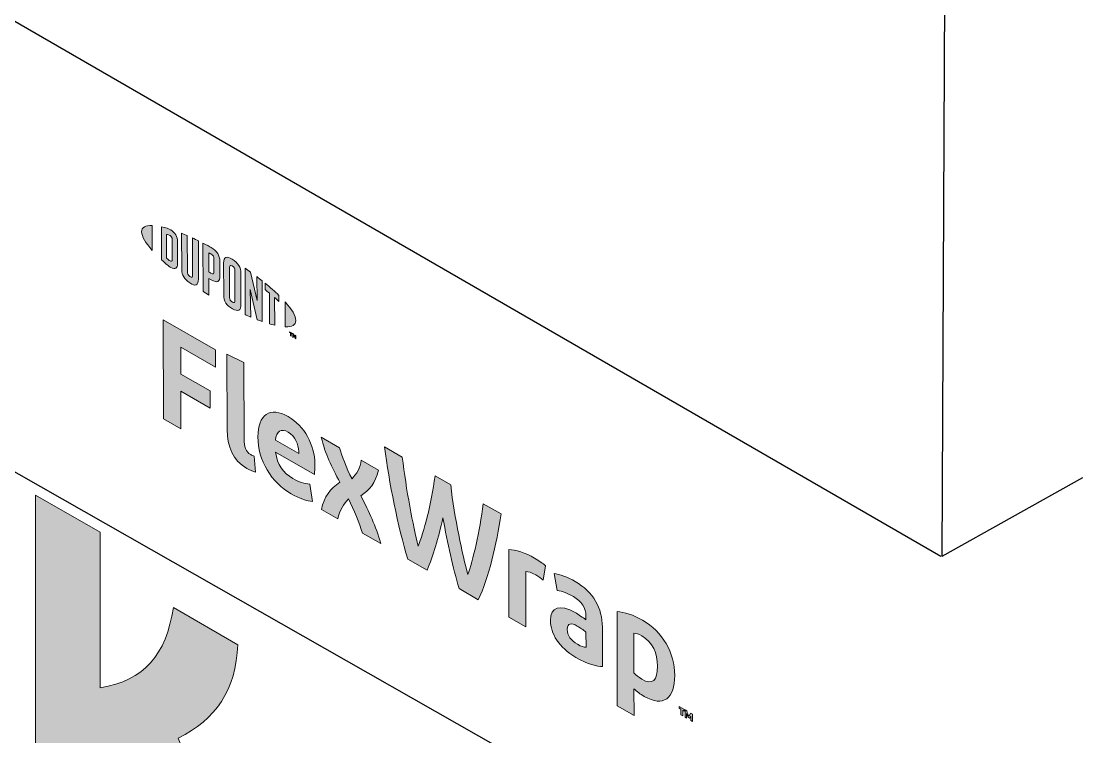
# Model space of a CAD drawing. Header units: inches. Extents: x -20.7 to 75.7, y -15.1 to 19.1.
# Drawn here: x 64.215 to 64.832, y 6.319 to 6.735 of the extents above; entities that cross this region are included whole.
import ezdxf

# ---------------------------------------------------------------- set-up
doc = ezdxf.new("R2010")
doc.units = ezdxf.units.IN
doc.header["$MEASUREMENT"] = 0
for name, color, linetype, lineweight in [('.ATI-DETAIL', 7, 'Continuous', 0), ('G-ANNO-TTLB', 7, 'Continuous', 0), ('TYVEK', 7, 'Continuous', 0), ('X-REF - TRACED', 7, 'Continuous', 0)]:
    doc.layers.add(name, color=color, linetype=linetype, lineweight=lineweight)

# ---------------------------------------------------------------- blocks, each defined once
blk = doc.blocks.new('Block_280')
at = {"layer": 'TYVEK', "color": 133, "lineweight": 25, "true_color": 0x70ccdd}
blk.add_line((64.82976, 6.12081), (63.20337, 7.04528), dxfattribs=at)
blk = doc.blocks.new('Block_300')
at = {"layer": 'TYVEK', "true_color": 0x000000, "transparency": 33554687}
h = blk.add_hatch(color=18, dxfattribs=at)
h.dxf.hatch_style = 2
edge = h.paths.add_edge_path()
edge.add_spline(control_points=[(64.29718, 6.50359), (64.29718, 6.50359), (64.29704, 6.5611), (64.29704, 6.5611), (64.29704, 6.5611), (64.32739, 6.54367), (64.32739, 6.54367), (64.32739, 6.54367), (64.32742, 6.53365), (64.32742, 6.53365), (64.32742, 6.53365), (64.30725, 6.54523), (64.30725, 6.54523), (64.30725, 6.54523), (64.30729, 6.52962), (64.30729, 6.52962), (64.30729, 6.52962), (64.32425, 6.51988), (64.32425, 6.51988), (64.32425, 6.51988), (64.32427, 6.50986), (64.32427, 6.50986), (64.32427, 6.50986), (64.30732, 6.51959), (64.30732, 6.51959), (64.30732, 6.51959), (64.30737, 6.49774), (64.30737, 6.49774), (64.30737, 6.49774), (64.29718, 6.50359), (64.29718, 6.50359)], knot_values=[0, 0, 0, 0, 1, 1, 1, 2, 2, 2, 3, 3, 3, 4, 4, 4, 5, 5, 5, 6, 6, 6, 7, 7, 7, 8, 8, 8, 9, 9, 9, 10, 10, 10, 10], degree=3, periodic=0)
h = blk.add_hatch(color=18, dxfattribs=at)
h.dxf.hatch_style = 2
edge = h.paths.add_edge_path()
edge.add_spline(control_points=[(64.34403, 6.49187), (64.34404, 6.48744), (64.34504, 6.48448), (64.34789, 6.48284), (64.3486, 6.48244), (64.34932, 6.48211), (64.34996, 6.4819), (64.34996, 6.4819), (64.35069, 6.47254), (64.35069, 6.47254), (64.34934, 6.47299), (64.34713, 6.47393), (64.34571, 6.47475), (64.33751, 6.47945), (64.33422, 6.48749), (64.33419, 6.49735), (64.33419, 6.49735), (64.33409, 6.54123), (64.33409, 6.54123), (64.33409, 6.54123), (64.34392, 6.53624), (64.34392, 6.53624), (64.34392, 6.53624), (64.34403, 6.49187), (64.34403, 6.49187)], knot_values=[0, 0, 0, 0, 1, 1, 1, 2, 2, 2, 3, 3, 3, 4, 4, 4, 5, 5, 5, 6, 6, 6, 7, 7, 7, 8, 8, 8, 8], degree=3, periodic=0)
h = blk.add_hatch(color=18, dxfattribs=at)
h.dxf.hatch_style = 2
edge = h.paths.add_edge_path()
edge.add_spline(control_points=[(64.36224, 6.49118), (64.36224, 6.49118), (64.37578, 6.48341), (64.37578, 6.48341), (64.37578, 6.48341), (64.37578, 6.48439), (64.37578, 6.48439), (64.37577, 6.48899), (64.37362, 6.49359), (64.3697, 6.49584), (64.36557, 6.49821), (64.36287, 6.4964), (64.36224, 6.49118)], knot_values=[0, 0, 0, 0, 1, 1, 1, 2, 2, 2, 3, 3, 3, 4, 4, 4, 4], degree=3, periodic=0)
edge = h.paths.add_edge_path()
edge.add_spline(control_points=[(64.38389, 6.45561), (64.38076, 6.45577), (64.37613, 6.45728), (64.37143, 6.45998), (64.35996, 6.46656), (64.3521, 6.47944), (64.35206, 6.49308), (64.35203, 6.50615), (64.35921, 6.51089), (64.36968, 6.50488), (64.37902, 6.49952), (64.38516, 6.48836), (64.38519, 6.47735), (64.38519, 6.47488), (64.38506, 6.47283), (64.38492, 6.47127), (64.38492, 6.47127), (64.3624, 6.48419), (64.3624, 6.48419), (64.36335, 6.47709), (64.3667, 6.47221), (64.3724, 6.46894), (64.37589, 6.46693), (64.37924, 6.46591), (64.3823, 6.46563), (64.3823, 6.46563), (64.38389, 6.45561), (64.38389, 6.45561)], knot_values=[0, 0, 0, 0, 1, 1, 1, 2, 2, 2, 3, 3, 3, 4, 4, 4, 5, 5, 5, 6, 6, 6, 7, 7, 7, 8, 8, 8, 9, 9, 9, 9], degree=3, periodic=0)
h = blk.add_hatch(color=18, dxfattribs=at)
h.dxf.hatch_style = 2
edge = h.paths.add_edge_path()
edge.add_spline(control_points=[(64.39973, 6.4667), (64.39494, 6.47552), (64.39115, 6.48336), (64.38892, 6.49284), (64.38892, 6.49284), (64.39954, 6.48675), (64.39954, 6.48675), (64.40047, 6.48252), (64.40362, 6.47513), (64.40677, 6.46865), (64.40939, 6.47166), (64.41166, 6.47519), (64.41215, 6.47951), (64.41215, 6.47951), (64.42212, 6.47378), (64.42212, 6.47378), (64.42029, 6.4663), (64.41717, 6.4621), (64.41184, 6.45885), (64.41699, 6.44925), (64.4205, 6.44149), (64.42344, 6.4311), (64.42344, 6.4311), (64.41282, 6.4372), (64.41282, 6.4372), (64.41131, 6.44266), (64.40774, 6.45087), (64.40473, 6.4571), (64.40204, 6.45414), (64.39948, 6.45068), (64.3985, 6.44542), (64.3985, 6.44542), (64.38895, 6.4509), (64.38895, 6.4509), (64.39071, 6.45842), (64.39405, 6.46307), (64.39973, 6.4667)], knot_values=[0, 0, 0, 0, 1, 1, 1, 2, 2, 2, 3, 3, 3, 4, 4, 4, 5, 5, 5, 6, 6, 6, 7, 7, 7, 8, 8, 8, 9, 9, 9, 10, 10, 10, 11, 11, 11, 12, 12, 12, 12], degree=3, periodic=0)
h = blk.add_hatch(color=18, dxfattribs=at)
h.dxf.hatch_style = 2
edge = h.paths.add_edge_path()
edge.add_spline(control_points=[(64.48308, 6.45429), (64.48308, 6.45429), (64.49348, 6.44832), (64.49348, 6.44832), (64.49082, 6.43073), (64.48617, 6.41084), (64.48016, 6.39854), (64.48016, 6.39854), (64.46897, 6.40496), (64.46897, 6.40496), (64.46545, 6.41724), (64.46229, 6.43112), (64.45962, 6.4461), (64.45694, 6.43418), (64.45391, 6.42387), (64.45037, 6.41564), (64.45037, 6.41564), (64.43919, 6.42206), (64.43919, 6.42206), (64.43345, 6.44111), (64.42833, 6.46661), (64.42565, 6.48727), (64.42565, 6.48727), (64.43598, 6.48133), (64.43598, 6.48133), (64.43823, 6.46273), (64.44227, 6.44097), (64.44521, 6.42968), (64.44826, 6.43753), (64.45298, 6.45369), (64.45501, 6.47041), (64.45501, 6.47041), (64.46413, 6.46518), (64.46413, 6.46518), (64.46631, 6.44604), (64.47099, 6.42448), (64.47414, 6.41307), (64.47697, 6.42105), (64.48098, 6.43819), (64.48308, 6.45429)], knot_values=[0, 0, 0, 0, 1, 1, 1, 2, 2, 2, 3, 3, 3, 4, 4, 4, 5, 5, 5, 6, 6, 6, 7, 7, 7, 8, 8, 8, 9, 9, 9, 10, 10, 10, 11, 11, 11, 12, 12, 12, 13, 13, 13, 13], degree=3, periodic=0)
h = blk.add_hatch(color=18, dxfattribs=at)
h.dxf.hatch_style = 2
edge = h.paths.add_edge_path()
edge.add_spline(control_points=[(64.51283, 6.42269), (64.51539, 6.42122), (64.51782, 6.4195), (64.51924, 6.41827), (64.51924, 6.41827), (64.51784, 6.40981), (64.51784, 6.40981), (64.51663, 6.411), (64.51513, 6.41202), (64.51363, 6.41288), (64.511, 6.41439), (64.50922, 6.41484), (64.50772, 6.41488), (64.50772, 6.41488), (64.5078, 6.38267), (64.5078, 6.38267), (64.5078, 6.38267), (64.49797, 6.38832), (64.49797, 6.38832), (64.49797, 6.38832), (64.49787, 6.42767), (64.49787, 6.42767), (64.50172, 6.42768), (64.5077, 6.42564), (64.51283, 6.42269)], knot_values=[0, 0, 0, 0, 1, 1, 1, 2, 2, 2, 3, 3, 3, 4, 4, 4, 5, 5, 5, 6, 6, 6, 7, 7, 7, 8, 8, 8, 8], degree=3, periodic=0)
h = blk.add_hatch(color=18, dxfattribs=at)
h.dxf.hatch_style = 2
edge = h.paths.add_edge_path()
edge.add_spline(control_points=[(64.54277, 6.37088), (64.54277, 6.37088), (64.54275, 6.37967), (64.54275, 6.37967), (64.54111, 6.38103), (64.53939, 6.38225), (64.53769, 6.38324), (64.53441, 6.38512), (64.53185, 6.38511), (64.53186, 6.38125), (64.53186, 6.3778), (64.53401, 6.37476), (64.53778, 6.3726), (64.53992, 6.37137), (64.5417, 6.37084), (64.54277, 6.37088)], knot_values=[0, 0, 0, 0, 1, 1, 1, 2, 2, 2, 3, 3, 3, 4, 4, 4, 5, 5, 5, 5], degree=3, periodic=0)
edge = h.paths.add_edge_path()
edge.add_spline(control_points=[(64.5368, 6.36504), (64.52704, 6.37064), (64.52211, 6.37897), (64.5221, 6.38636), (64.52208, 6.39449), (64.52784, 6.39595), (64.53639, 6.39112), (64.53838, 6.38997), (64.54095, 6.38817), (64.54273, 6.38682), (64.54273, 6.38682), (64.54272, 6.38879), (64.54272, 6.38879), (64.54271, 6.39381), (64.54021, 6.39762), (64.53544, 6.40036), (64.5323, 6.40216), (64.52896, 6.40351), (64.52604, 6.40379), (64.52604, 6.40379), (64.52423, 6.41368), (64.52423, 6.41368), (64.52729, 6.4134), (64.53221, 6.41157), (64.53656, 6.40907), (64.54703, 6.40306), (64.55225, 6.39366), (64.55227, 6.38257), (64.55227, 6.38257), (64.55233, 6.35973), (64.55233, 6.35973), (64.54941, 6.35968), (64.54393, 6.36094), (64.5368, 6.36504)], knot_values=[0, 0, 0, 0, 1, 1, 1, 2, 2, 2, 3, 3, 3, 4, 4, 4, 5, 5, 5, 6, 6, 6, 7, 7, 7, 8, 8, 8, 9, 9, 9, 10, 10, 10, 11, 11, 11, 11], degree=3, periodic=0)
h = blk.add_hatch(color=18, dxfattribs=at)
h.dxf.hatch_style = 2
edge = h.paths.add_edge_path()
edge.add_spline(control_points=[(64.57519, 6.35235), (64.58146, 6.34875), (64.58437, 6.35151), (64.58435, 6.35997), (64.58433, 6.36737), (64.58161, 6.37385), (64.57513, 6.37758), (64.57334, 6.3786), (64.57206, 6.37892), (64.57057, 6.37913), (64.57057, 6.37913), (64.57062, 6.35612), (64.57062, 6.35612), (64.57198, 6.35469), (64.57312, 6.35354), (64.57519, 6.35235)], knot_values=[0, 0, 0, 0, 1, 1, 1, 2, 2, 2, 3, 3, 3, 4, 4, 4, 5, 5, 5, 5], degree=3, periodic=0)
edge = h.paths.add_edge_path()
edge.add_spline(control_points=[(64.57663, 6.34233), (64.57414, 6.34376), (64.57243, 6.34507), (64.57065, 6.34684), (64.57065, 6.34684), (64.57068, 6.33123), (64.57068, 6.33123), (64.57068, 6.33123), (64.56092, 6.33683), (64.56092, 6.33683), (64.56092, 6.33683), (64.56079, 6.39163), (64.56079, 6.39163), (64.56485, 6.39144), (64.57054, 6.38956), (64.5756, 6.38666), (64.58729, 6.37995), (64.59429, 6.36772), (64.59432, 6.35458), (64.59435, 6.3411), (64.58775, 6.33595), (64.57663, 6.34233)], knot_values=[0, 0, 0, 0, 1, 1, 1, 2, 2, 2, 3, 3, 3, 4, 4, 4, 5, 5, 5, 6, 6, 6, 7, 7, 7, 7], degree=3, periodic=0)
h = blk.add_hatch(color=18, dxfattribs=at)
h.dxf.hatch_style = 2
edge = h.paths.add_edge_path()
edge.add_spline(control_points=[(64.60138, 6.33393), (64.60174, 6.33272), (64.60209, 6.33179), (64.60252, 6.33081), (64.60294, 6.33131), (64.60323, 6.33186), (64.60358, 6.33266), (64.60358, 6.33266), (64.60461, 6.33207), (64.60461, 6.33207), (64.60461, 6.33207), (64.60462, 6.32783), (64.60462, 6.32783), (64.60462, 6.32783), (64.60373, 6.32834), (64.60373, 6.32834), (64.60373, 6.32834), (64.60372, 6.3303), (64.60372, 6.3303), (64.60372, 6.3303), (64.60376, 6.33093), (64.60376, 6.33093), (64.60348, 6.33046), (64.60314, 6.32999), (64.60284, 6.32962), (64.60284, 6.32962), (64.60216, 6.33001), (64.60216, 6.33001), (64.60185, 6.33074), (64.60151, 6.33162), (64.60121, 6.33244), (64.60121, 6.33244), (64.60125, 6.33172), (64.60125, 6.33172), (64.60125, 6.33172), (64.60126, 6.32976), (64.60126, 6.32976), (64.60126, 6.32976), (64.60036, 6.33027), (64.60036, 6.33027), (64.60036, 6.33027), (64.60035, 6.33452), (64.60035, 6.33452), (64.60035, 6.33452), (64.60138, 6.33393), (64.60138, 6.33393)], knot_values=[0, 0, 0, 0, 1, 1, 1, 2, 2, 2, 3, 3, 3, 4, 4, 4, 5, 5, 5, 6, 6, 6, 7, 7, 7, 8, 8, 8, 9, 9, 9, 10, 10, 10, 11, 11, 11, 12, 12, 12, 13, 13, 13, 14, 14, 14, 15, 15, 15, 15], degree=3, periodic=0)
edge = h.paths.add_edge_path()
edge.add_spline(control_points=[(64.59796, 6.33495), (64.59796, 6.33495), (64.59697, 6.33552), (64.59697, 6.33552), (64.59697, 6.33552), (64.59697, 6.33646), (64.59697, 6.33646), (64.59697, 6.33646), (64.59995, 6.33475), (64.59995, 6.33475), (64.59995, 6.33475), (64.59995, 6.33381), (64.59995, 6.33381), (64.59995, 6.33381), (64.59895, 6.33438), (64.59895, 6.33438), (64.59895, 6.33438), (64.59896, 6.33107), (64.59896, 6.33107), (64.59896, 6.33107), (64.59797, 6.33164), (64.59797, 6.33164), (64.59797, 6.33164), (64.59796, 6.33495), (64.59796, 6.33495)], knot_values=[0, 0, 0, 0, 1, 1, 1, 2, 2, 2, 3, 3, 3, 4, 4, 4, 5, 5, 5, 6, 6, 6, 7, 7, 7, 8, 8, 8, 8], degree=3, periodic=0)
at = {"layer": 'TYVEK'}
for points, knots in [([(64.29718, 6.50359), (64.29718, 6.50359), (64.29704, 6.5611), (64.29704, 6.5611), (64.29704, 6.5611), (64.32739, 6.54367), (64.32739, 6.54367), (64.32739, 6.54367), (64.32742, 6.53365), (64.32742, 6.53365), (64.32742, 6.53365), (64.30725, 6.54523), (64.30725, 6.54523), (64.30725, 6.54523), (64.30729, 6.52962), (64.30729, 6.52962), (64.30729, 6.52962), (64.32425, 6.51988), (64.32425, 6.51988), (64.32425, 6.51988), (64.32427, 6.50986), (64.32427, 6.50986), (64.32427, 6.50986), (64.30732, 6.51959), (64.30732, 6.51959), (64.30732, 6.51959), (64.30737, 6.49774), (64.30737, 6.49774), (64.30737, 6.49774), (64.29718, 6.50359), (64.29718, 6.50359)], [0, 0, 0, 0, 1, 1, 1, 2, 2, 2, 3, 3, 3, 4, 4, 4, 5, 5, 5, 6, 6, 6, 7, 7, 7, 8, 8, 8, 9, 9, 9, 10, 10, 10, 10]), ([(64.34403, 6.49187), (64.34404, 6.48744), (64.34504, 6.48448), (64.34789, 6.48284), (64.3486, 6.48244), (64.34932, 6.48211), (64.34996, 6.4819), (64.34996, 6.4819), (64.35069, 6.47254), (64.35069, 6.47254), (64.34934, 6.47299), (64.34713, 6.47393), (64.34571, 6.47475), (64.33751, 6.47945), (64.33422, 6.48749), (64.33419, 6.49735), (64.33419, 6.49735), (64.33409, 6.54123), (64.33409, 6.54123), (64.33409, 6.54123), (64.34392, 6.53624), (64.34392, 6.53624), (64.34392, 6.53624), (64.34403, 6.49187), (64.34403, 6.49187)], [0, 0, 0, 0, 1, 1, 1, 2, 2, 2, 3, 3, 3, 4, 4, 4, 5, 5, 5, 6, 6, 6, 7, 7, 7, 8, 8, 8, 8]), ([(64.38389, 6.45561), (64.38076, 6.45577), (64.37613, 6.45728), (64.37143, 6.45998), (64.35996, 6.46656), (64.3521, 6.47944), (64.35206, 6.49308), (64.35203, 6.50615), (64.35921, 6.51089), (64.36968, 6.50488), (64.37902, 6.49952), (64.38516, 6.48836), (64.38519, 6.47735), (64.38519, 6.47488), (64.38506, 6.47283), (64.38492, 6.47127), (64.38492, 6.47127), (64.3624, 6.48419), (64.3624, 6.48419), (64.36335, 6.47709), (64.3667, 6.47221), (64.3724, 6.46894), (64.37589, 6.46693), (64.37924, 6.46591), (64.3823, 6.46563), (64.3823, 6.46563), (64.38389, 6.45561), (64.38389, 6.45561)], [0, 0, 0, 0, 1, 1, 1, 2, 2, 2, 3, 3, 3, 4, 4, 4, 5, 5, 5, 6, 6, 6, 7, 7, 7, 8, 8, 8, 9, 9, 9, 9]), ([(64.36224, 6.49118), (64.36224, 6.49118), (64.37578, 6.48341), (64.37578, 6.48341), (64.37578, 6.48341), (64.37578, 6.48439), (64.37578, 6.48439), (64.37577, 6.48899), (64.37362, 6.49359), (64.3697, 6.49584), (64.36557, 6.49821), (64.36287, 6.4964), (64.36224, 6.49118)], [0, 0, 0, 0, 1, 1, 1, 2, 2, 2, 3, 3, 3, 4, 4, 4, 4]), ([(64.39973, 6.4667), (64.39494, 6.47552), (64.39115, 6.48336), (64.38892, 6.49284), (64.38892, 6.49284), (64.39954, 6.48675), (64.39954, 6.48675), (64.40047, 6.48252), (64.40362, 6.47513), (64.40677, 6.46865), (64.40939, 6.47166), (64.41166, 6.47519), (64.41215, 6.47951), (64.41215, 6.47951), (64.42212, 6.47378), (64.42212, 6.47378), (64.42029, 6.4663), (64.41717, 6.4621), (64.41184, 6.45885), (64.41699, 6.44925), (64.4205, 6.44149), (64.42344, 6.4311), (64.42344, 6.4311), (64.41282, 6.4372), (64.41282, 6.4372), (64.41131, 6.44266), (64.40774, 6.45087), (64.40473, 6.4571), (64.40204, 6.45414), (64.39948, 6.45068), (64.3985, 6.44542), (64.3985, 6.44542), (64.38895, 6.4509), (64.38895, 6.4509), (64.39071, 6.45842), (64.39405, 6.46307), (64.39973, 6.4667)], [0, 0, 0, 0, 1, 1, 1, 2, 2, 2, 3, 3, 3, 4, 4, 4, 5, 5, 5, 6, 6, 6, 7, 7, 7, 8, 8, 8, 9, 9, 9, 10, 10, 10, 11, 11, 11, 12, 12, 12, 12]), ([(64.48308, 6.45429), (64.48308, 6.45429), (64.49348, 6.44832), (64.49348, 6.44832), (64.49082, 6.43073), (64.48617, 6.41084), (64.48016, 6.39854), (64.48016, 6.39854), (64.46897, 6.40496), (64.46897, 6.40496), (64.46545, 6.41724), (64.46229, 6.43112), (64.45962, 6.4461), (64.45694, 6.43418), (64.45391, 6.42387), (64.45037, 6.41564), (64.45037, 6.41564), (64.43919, 6.42206), (64.43919, 6.42206), (64.43345, 6.44111), (64.42833, 6.46661), (64.42565, 6.48727), (64.42565, 6.48727), (64.43598, 6.48133), (64.43598, 6.48133), (64.43823, 6.46273), (64.44227, 6.44097), (64.44521, 6.42968), (64.44826, 6.43753), (64.45298, 6.45369), (64.45501, 6.47041), (64.45501, 6.47041), (64.46413, 6.46518), (64.46413, 6.46518), (64.46631, 6.44604), (64.47099, 6.42448), (64.47414, 6.41307), (64.47697, 6.42105), (64.48098, 6.43819), (64.48308, 6.45429)], [0, 0, 0, 0, 1, 1, 1, 2, 2, 2, 3, 3, 3, 4, 4, 4, 5, 5, 5, 6, 6, 6, 7, 7, 7, 8, 8, 8, 9, 9, 9, 10, 10, 10, 11, 11, 11, 12, 12, 12, 13, 13, 13, 13]), ([(64.51283, 6.42269), (64.51539, 6.42122), (64.51782, 6.4195), (64.51924, 6.41827), (64.51924, 6.41827), (64.51784, 6.40981), (64.51784, 6.40981), (64.51663, 6.411), (64.51513, 6.41202), (64.51363, 6.41288), (64.511, 6.41439), (64.50922, 6.41484), (64.50772, 6.41488), (64.50772, 6.41488), (64.5078, 6.38267), (64.5078, 6.38267), (64.5078, 6.38267), (64.49797, 6.38832), (64.49797, 6.38832), (64.49797, 6.38832), (64.49787, 6.42767), (64.49787, 6.42767), (64.50172, 6.42768), (64.5077, 6.42564), (64.51283, 6.42269)], [0, 0, 0, 0, 1, 1, 1, 2, 2, 2, 3, 3, 3, 4, 4, 4, 5, 5, 5, 6, 6, 6, 7, 7, 7, 8, 8, 8, 8]), ([(64.5368, 6.36504), (64.52704, 6.37064), (64.52211, 6.37897), (64.5221, 6.38636), (64.52208, 6.39449), (64.52784, 6.39595), (64.53639, 6.39112), (64.53838, 6.38997), (64.54095, 6.38817), (64.54273, 6.38682), (64.54273, 6.38682), (64.54272, 6.38879), (64.54272, 6.38879), (64.54271, 6.39381), (64.54021, 6.39762), (64.53544, 6.40036), (64.5323, 6.40216), (64.52896, 6.40351), (64.52604, 6.40379), (64.52604, 6.40379), (64.52423, 6.41368), (64.52423, 6.41368), (64.52729, 6.4134), (64.53221, 6.41157), (64.53656, 6.40907), (64.54703, 6.40306), (64.55225, 6.39366), (64.55227, 6.38257), (64.55227, 6.38257), (64.55233, 6.35973), (64.55233, 6.35973), (64.54941, 6.35968), (64.54393, 6.36094), (64.5368, 6.36504)], [0, 0, 0, 0, 1, 1, 1, 2, 2, 2, 3, 3, 3, 4, 4, 4, 5, 5, 5, 6, 6, 6, 7, 7, 7, 8, 8, 8, 9, 9, 9, 10, 10, 10, 11, 11, 11, 11]), ([(64.57663, 6.34233), (64.57414, 6.34376), (64.57243, 6.34507), (64.57065, 6.34684), (64.57065, 6.34684), (64.57068, 6.33123), (64.57068, 6.33123), (64.57068, 6.33123), (64.56092, 6.33683), (64.56092, 6.33683), (64.56092, 6.33683), (64.56079, 6.39163), (64.56079, 6.39163), (64.56485, 6.39144), (64.57054, 6.38956), (64.5756, 6.38666), (64.58729, 6.37995), (64.59429, 6.36772), (64.59432, 6.35458), (64.59435, 6.3411), (64.58775, 6.33595), (64.57663, 6.34233)], [0, 0, 0, 0, 1, 1, 1, 2, 2, 2, 3, 3, 3, 4, 4, 4, 5, 5, 5, 6, 6, 6, 7, 7, 7, 7]), ([(64.54277, 6.37088), (64.54277, 6.37088), (64.54275, 6.37967), (64.54275, 6.37967), (64.54111, 6.38103), (64.53939, 6.38225), (64.53769, 6.38324), (64.53441, 6.38512), (64.53185, 6.38511), (64.53186, 6.38125), (64.53186, 6.3778), (64.53401, 6.37476), (64.53778, 6.3726), (64.53992, 6.37137), (64.5417, 6.37084), (64.54277, 6.37088)], [0, 0, 0, 0, 1, 1, 1, 2, 2, 2, 3, 3, 3, 4, 4, 4, 5, 5, 5, 5]), ([(64.57519, 6.35235), (64.58146, 6.34875), (64.58437, 6.35151), (64.58435, 6.35997), (64.58433, 6.36737), (64.58161, 6.37385), (64.57513, 6.37758), (64.57334, 6.3786), (64.57206, 6.37892), (64.57057, 6.37913), (64.57057, 6.37913), (64.57062, 6.35612), (64.57062, 6.35612), (64.57198, 6.35469), (64.57312, 6.35354), (64.57519, 6.35235)], [0, 0, 0, 0, 1, 1, 1, 2, 2, 2, 3, 3, 3, 4, 4, 4, 5, 5, 5, 5]), ([(64.59796, 6.33495), (64.59796, 6.33495), (64.59697, 6.33552), (64.59697, 6.33552), (64.59697, 6.33552), (64.59697, 6.33646), (64.59697, 6.33646), (64.59697, 6.33646), (64.59995, 6.33475), (64.59995, 6.33475), (64.59995, 6.33475), (64.59995, 6.33381), (64.59995, 6.33381), (64.59995, 6.33381), (64.59895, 6.33438), (64.59895, 6.33438), (64.59895, 6.33438), (64.59896, 6.33107), (64.59896, 6.33107), (64.59896, 6.33107), (64.59797, 6.33164), (64.59797, 6.33164), (64.59797, 6.33164), (64.59796, 6.33495), (64.59796, 6.33495)], [0, 0, 0, 0, 1, 1, 1, 2, 2, 2, 3, 3, 3, 4, 4, 4, 5, 5, 5, 6, 6, 6, 7, 7, 7, 8, 8, 8, 8]), ([(64.60138, 6.33393), (64.60174, 6.33272), (64.60209, 6.33179), (64.60252, 6.33081), (64.60294, 6.33131), (64.60323, 6.33186), (64.60358, 6.33266), (64.60358, 6.33266), (64.60461, 6.33207), (64.60461, 6.33207), (64.60461, 6.33207), (64.60462, 6.32783), (64.60462, 6.32783), (64.60462, 6.32783), (64.60373, 6.32834), (64.60373, 6.32834), (64.60373, 6.32834), (64.60372, 6.3303), (64.60372, 6.3303), (64.60372, 6.3303), (64.60376, 6.33093), (64.60376, 6.33093), (64.60348, 6.33046), (64.60314, 6.32999), (64.60284, 6.32962), (64.60284, 6.32962), (64.60216, 6.33001), (64.60216, 6.33001), (64.60185, 6.33074), (64.60151, 6.33162), (64.60121, 6.33244), (64.60121, 6.33244), (64.60125, 6.33172), (64.60125, 6.33172), (64.60125, 6.33172), (64.60126, 6.32976), (64.60126, 6.32976), (64.60126, 6.32976), (64.60036, 6.33027), (64.60036, 6.33027), (64.60036, 6.33027), (64.60035, 6.33452), (64.60035, 6.33452), (64.60035, 6.33452), (64.60138, 6.33393), (64.60138, 6.33393)], [0, 0, 0, 0, 1, 1, 1, 2, 2, 2, 3, 3, 3, 4, 4, 4, 5, 5, 5, 6, 6, 6, 7, 7, 7, 8, 8, 8, 9, 9, 9, 10, 10, 10, 11, 11, 11, 12, 12, 12, 13, 13, 13, 14, 14, 14, 15, 15, 15, 15])]:
    blk.add_open_spline(points, degree=3, knots=knots, dxfattribs=at)
blk = doc.blocks.new('Block_301')
at = {"layer": 'TYVEK', "true_color": 0x000000, "transparency": 33554687}
h = blk.add_hatch(color=18, dxfattribs=at)
h.dxf.hatch_style = 2
edge = h.paths.add_edge_path()
edge.add_spline(control_points=[(64.28451, 6.61219), (64.28451, 6.60954), (64.28675, 6.60579), (64.29064, 6.60143), (64.29064, 6.60143), (64.2906, 6.61587), (64.2906, 6.61587), (64.28672, 6.61599), (64.2845, 6.61481), (64.28451, 6.61219)], knot_values=[0, 0, 0, 0, 1, 1, 1, 2, 2, 2, 3, 3, 3, 3], degree=3, periodic=0)
h = blk.add_hatch(color=18, dxfattribs=at)
h.dxf.hatch_style = 2
edge = h.paths.add_edge_path()
edge.add_spline(control_points=[(64.3023, 6.59608), (64.3023, 6.59497), (64.30173, 6.59493), (64.30104, 6.59533), (64.3005, 6.59564), (64.29967, 6.59634), (64.299, 6.59694), (64.299, 6.59694), (64.29896, 6.61075), (64.29896, 6.61075), (64.29964, 6.61056), (64.30047, 6.61031), (64.301, 6.61), (64.30169, 6.60961), (64.30227, 6.60891), (64.30227, 6.6078), (64.30227, 6.6078), (64.3023, 6.59608), (64.3023, 6.59608)], knot_values=[0, 0, 0, 0, 1, 1, 1, 2, 2, 2, 3, 3, 3, 4, 4, 4, 5, 5, 5, 6, 6, 6, 6], degree=3, periodic=0)
edge = h.paths.add_edge_path()
edge.add_spline(control_points=[(64.30145, 6.61335), (64.30036, 6.61398), (64.2988, 6.61451), (64.29597, 6.61512), (64.29597, 6.61512), (64.29602, 6.59599), (64.29602, 6.59599), (64.29851, 6.59369), (64.30042, 6.59208), (64.3015, 6.59146), (64.304, 6.59003), (64.3054, 6.59098), (64.3054, 6.59381), (64.3054, 6.59381), (64.30537, 6.60652), (64.30537, 6.60652), (64.30536, 6.60935), (64.30395, 6.61192), (64.30145, 6.61335)], knot_values=[0, 0, 0, 0, 1, 1, 1, 2, 2, 2, 3, 3, 3, 4, 4, 4, 5, 5, 5, 6, 6, 6, 6], degree=3, periodic=0)
h = blk.add_hatch(color=18, dxfattribs=at)
h.dxf.hatch_style = 2
edge = h.paths.add_edge_path()
edge.add_spline(control_points=[(64.31412, 6.58706), (64.31412, 6.58595), (64.31379, 6.58544), (64.31259, 6.58629), (64.31141, 6.58713), (64.3111, 6.58789), (64.31109, 6.5892), (64.31109, 6.5892), (64.31104, 6.61003), (64.31104, 6.61003), (64.31026, 6.61038), (64.30852, 6.6111), (64.30777, 6.61141), (64.30777, 6.61141), (64.30782, 6.59034), (64.30782, 6.59034), (64.30783, 6.58698), (64.30925, 6.58486), (64.3126, 6.58249), (64.31567, 6.58033), (64.31754, 6.58104), (64.31753, 6.58477), (64.31753, 6.58477), (64.31748, 6.60702), (64.31748, 6.60702), (64.31684, 6.60735), (64.31474, 6.60835), (64.31406, 6.60865), (64.31406, 6.60865), (64.31412, 6.58706), (64.31412, 6.58706)], knot_values=[0, 0, 0, 0, 1, 1, 1, 2, 2, 2, 3, 3, 3, 4, 4, 4, 5, 5, 5, 6, 6, 6, 7, 7, 7, 8, 8, 8, 9, 9, 9, 10, 10, 10, 10], degree=3, periodic=0)
h = blk.add_hatch(color=18, dxfattribs=at)
h.dxf.hatch_style = 2
edge = h.paths.add_edge_path()
edge.add_spline(control_points=[(64.32654, 6.58906), (64.32655, 6.58785), (64.32618, 6.58745), (64.32479, 6.58825), (64.32479, 6.58825), (64.3236, 6.58893), (64.3236, 6.58893), (64.3236, 6.58893), (64.32357, 6.59999), (64.32357, 6.59999), (64.3241, 6.59972), (64.32439, 6.59956), (64.32471, 6.59938), (64.32621, 6.59852), (64.32652, 6.59768), (64.32653, 6.59645), (64.32653, 6.59645), (64.32654, 6.58906), (64.32654, 6.58906)], knot_values=[0, 0, 0, 0, 1, 1, 1, 2, 2, 2, 3, 3, 3, 4, 4, 4, 5, 5, 5, 6, 6, 6, 6], degree=3, periodic=0)
edge = h.paths.add_edge_path()
edge.add_spline(control_points=[(64.3249, 6.60318), (64.3243, 6.60352), (64.32214, 6.60467), (64.32014, 6.60568), (64.32014, 6.60568), (64.32021, 6.57765), (64.32021, 6.57765), (64.32089, 6.57722), (64.32267, 6.57609), (64.32363, 6.57551), (64.32363, 6.57551), (64.32361, 6.58503), (64.32361, 6.58503), (64.32361, 6.58503), (64.32494, 6.58427), (64.32494, 6.58427), (64.32852, 6.58223), (64.33, 6.58322), (64.32999, 6.58678), (64.32999, 6.58678), (64.32997, 6.59504), (64.32997, 6.59504), (64.32997, 6.59853), (64.32829, 6.60123), (64.3249, 6.60318)], knot_values=[0, 0, 0, 0, 1, 1, 1, 2, 2, 2, 3, 3, 3, 4, 4, 4, 5, 5, 5, 6, 6, 6, 7, 7, 7, 8, 8, 8, 8], degree=3, periodic=0)
h = blk.add_hatch(color=18, dxfattribs=at)
h.dxf.hatch_style = 2
edge = h.paths.add_edge_path()
edge.add_spline(control_points=[(64.33877, 6.57227), (64.33877, 6.57116), (64.33845, 6.57077), (64.33724, 6.57142), (64.336, 6.57209), (64.33566, 6.5729), (64.33566, 6.57405), (64.33566, 6.57405), (64.33561, 6.59153), (64.33561, 6.59153), (64.33561, 6.59268), (64.33595, 6.59312), (64.33719, 6.59236), (64.3384, 6.59163), (64.33872, 6.59085), (64.33872, 6.58974), (64.33872, 6.58974), (64.33877, 6.57227), (64.33877, 6.57227)], knot_values=[0, 0, 0, 0, 1, 1, 1, 2, 2, 2, 3, 3, 3, 4, 4, 4, 5, 5, 5, 6, 6, 6, 6], degree=3, periodic=0)
edge = h.paths.add_edge_path()
edge.add_spline(control_points=[(64.33718, 6.59628), (64.33402, 6.59827), (64.33213, 6.59774), (64.33214, 6.59405), (64.33214, 6.59405), (64.33219, 6.57571), (64.33219, 6.57571), (64.3322, 6.57182), (64.33391, 6.56923), (64.33725, 6.56748), (64.34052, 6.56577), (64.34223, 6.56622), (64.34222, 6.57037), (64.34222, 6.57037), (64.34217, 6.58787), (64.34217, 6.58787), (64.34217, 6.59182), (64.34062, 6.59411), (64.33718, 6.59628)], knot_values=[0, 0, 0, 0, 1, 1, 1, 2, 2, 2, 3, 3, 3, 4, 4, 4, 5, 5, 5, 6, 6, 6, 6], degree=3, periodic=0)
h = blk.add_hatch(color=18, dxfattribs=at)
h.dxf.hatch_style = 2
edge = h.paths.add_edge_path()
edge.add_spline(control_points=[(64.35168, 6.57236), (64.35168, 6.57236), (64.34786, 6.58879), (64.34786, 6.58879), (64.34682, 6.58954), (64.34558, 6.59041), (64.34462, 6.59107), (64.34462, 6.59107), (64.34468, 6.56417), (64.34468, 6.56417), (64.34536, 6.56385), (64.34708, 6.56309), (64.34797, 6.56271), (64.34797, 6.56271), (64.34766, 6.57872), (64.34766, 6.57872), (64.34766, 6.57872), (64.35171, 6.56118), (64.35171, 6.56118), (64.35256, 6.56085), (64.3538, 6.56039), (64.35462, 6.5601), (64.35462, 6.5601), (64.35456, 6.58373), (64.35456, 6.58373), (64.35371, 6.58442), (64.35216, 6.58561), (64.35141, 6.58617), (64.35141, 6.58617), (64.35168, 6.57236), (64.35168, 6.57236)], knot_values=[0, 0, 0, 0, 1, 1, 1, 2, 2, 2, 3, 3, 3, 4, 4, 4, 5, 5, 5, 6, 6, 6, 7, 7, 7, 8, 8, 8, 9, 9, 9, 10, 10, 10, 10], degree=3, periodic=0)
h = blk.add_hatch(color=18, dxfattribs=at)
h.dxf.hatch_style = 2
edge = h.paths.add_edge_path()
edge.add_spline(control_points=[(64.35626, 6.57863), (64.35711, 6.57797), (64.35794, 6.5773), (64.35875, 6.57663), (64.35875, 6.57663), (64.3588, 6.55874), (64.3588, 6.55874), (64.35954, 6.55851), (64.36093, 6.55813), (64.36185, 6.55792), (64.36185, 6.55792), (64.36181, 6.57402), (64.36181, 6.57402), (64.3627, 6.57325), (64.36354, 6.5725), (64.36431, 6.57181), (64.36431, 6.57181), (64.3643, 6.57526), (64.3643, 6.57526), (64.36188, 6.57762), (64.35929, 6.5799), (64.35625, 6.58237), (64.35625, 6.58237), (64.35626, 6.57863), (64.35626, 6.57863)], knot_values=[0, 0, 0, 0, 1, 1, 1, 2, 2, 2, 3, 3, 3, 4, 4, 4, 5, 5, 5, 6, 6, 6, 7, 7, 7, 8, 8, 8, 8], degree=3, periodic=0)
h = blk.add_hatch(color=18, dxfattribs=at)
h.dxf.hatch_style = 2
edge = h.paths.add_edge_path()
edge.add_spline(control_points=[(64.37411, 6.56075), (64.37411, 6.5581), (64.37189, 6.55691), (64.36801, 6.55701), (64.36801, 6.55701), (64.36797, 6.57146), (64.36797, 6.57146), (64.37186, 6.56711), (64.3741, 6.56337), (64.37411, 6.56075)], knot_values=[0, 0, 0, 0, 1, 1, 1, 2, 2, 2, 3, 3, 3, 3], degree=3, periodic=0)
h = blk.add_hatch(color=18, dxfattribs=at)
h.dxf.hatch_style = 2
edge = h.paths.add_edge_path()
edge.add_spline(control_points=[(64.37231, 6.5531), (64.37231, 6.5531), (64.37268, 6.55289), (64.37268, 6.55289), (64.37268, 6.55289), (64.37323, 6.55159), (64.37323, 6.55159), (64.37323, 6.55159), (64.37377, 6.55226), (64.37377, 6.55226), (64.37377, 6.55226), (64.37413, 6.55206), (64.37413, 6.55206), (64.37413, 6.55206), (64.37413, 6.54998), (64.37413, 6.54998), (64.37413, 6.54998), (64.3738, 6.55017), (64.3738, 6.55017), (64.3738, 6.55017), (64.37379, 6.55165), (64.37379, 6.55165), (64.37379, 6.55165), (64.37324, 6.55097), (64.37324, 6.55097), (64.37324, 6.55097), (64.3732, 6.55099), (64.3732, 6.55099), (64.3732, 6.55099), (64.37265, 6.55231), (64.37265, 6.55231), (64.37265, 6.55231), (64.37265, 6.55083), (64.37265, 6.55083), (64.37265, 6.55083), (64.37231, 6.55102), (64.37231, 6.55102), (64.37231, 6.55102), (64.37231, 6.5531), (64.37231, 6.5531)], knot_values=[0, 0, 0, 0, 1, 1, 1, 2, 2, 2, 3, 3, 3, 4, 4, 4, 5, 5, 5, 6, 6, 6, 7, 7, 7, 8, 8, 8, 9, 9, 9, 10, 10, 10, 11, 11, 11, 12, 12, 12, 13, 13, 13, 13], degree=3, periodic=0)
edge = h.paths.add_edge_path()
edge.add_spline(control_points=[(64.37102, 6.55348), (64.37102, 6.55348), (64.37046, 6.5538), (64.37046, 6.5538), (64.37046, 6.5538), (64.37046, 6.55416), (64.37046, 6.55416), (64.37046, 6.55416), (64.37192, 6.55332), (64.37192, 6.55332), (64.37192, 6.55332), (64.37192, 6.55296), (64.37192, 6.55296), (64.37192, 6.55296), (64.37137, 6.55328), (64.37137, 6.55328), (64.37137, 6.55328), (64.37137, 6.55156), (64.37137, 6.55156), (64.37137, 6.55156), (64.37103, 6.55176), (64.37103, 6.55176), (64.37103, 6.55176), (64.37102, 6.55348), (64.37102, 6.55348)], knot_values=[0, 0, 0, 0, 1, 1, 1, 2, 2, 2, 3, 3, 3, 4, 4, 4, 5, 5, 5, 6, 6, 6, 7, 7, 7, 8, 8, 8, 8], degree=3, periodic=0)
at = {"layer": 'TYVEK'}
for points, knots in [([(64.28451, 6.61219), (64.28451, 6.60954), (64.28675, 6.60579), (64.29064, 6.60143), (64.29064, 6.60143), (64.2906, 6.61587), (64.2906, 6.61587), (64.28672, 6.61599), (64.2845, 6.61481), (64.28451, 6.61219)], [0, 0, 0, 0, 1, 1, 1, 2, 2, 2, 3, 3, 3, 3]), ([(64.30145, 6.61335), (64.30036, 6.61398), (64.2988, 6.61451), (64.29597, 6.61512), (64.29597, 6.61512), (64.29602, 6.59599), (64.29602, 6.59599), (64.29851, 6.59369), (64.30042, 6.59208), (64.3015, 6.59146), (64.304, 6.59003), (64.3054, 6.59098), (64.3054, 6.59381), (64.3054, 6.59381), (64.30537, 6.60652), (64.30537, 6.60652), (64.30536, 6.60935), (64.30395, 6.61192), (64.30145, 6.61335)], [0, 0, 0, 0, 1, 1, 1, 2, 2, 2, 3, 3, 3, 4, 4, 4, 5, 5, 5, 6, 6, 6, 6]), ([(64.3023, 6.59608), (64.3023, 6.59497), (64.30173, 6.59493), (64.30104, 6.59533), (64.3005, 6.59564), (64.29967, 6.59634), (64.299, 6.59694), (64.299, 6.59694), (64.29896, 6.61075), (64.29896, 6.61075), (64.29964, 6.61056), (64.30047, 6.61031), (64.301, 6.61), (64.30169, 6.60961), (64.30227, 6.60891), (64.30227, 6.6078), (64.30227, 6.6078), (64.3023, 6.59608), (64.3023, 6.59608)], [0, 0, 0, 0, 1, 1, 1, 2, 2, 2, 3, 3, 3, 4, 4, 4, 5, 5, 5, 6, 6, 6, 6]), ([(64.31412, 6.58706), (64.31412, 6.58595), (64.31379, 6.58544), (64.31259, 6.58629), (64.31141, 6.58713), (64.3111, 6.58789), (64.31109, 6.5892), (64.31109, 6.5892), (64.31104, 6.61003), (64.31104, 6.61003), (64.31026, 6.61038), (64.30852, 6.6111), (64.30777, 6.61141), (64.30777, 6.61141), (64.30782, 6.59034), (64.30782, 6.59034), (64.30783, 6.58698), (64.30925, 6.58486), (64.3126, 6.58249), (64.31567, 6.58033), (64.31754, 6.58104), (64.31753, 6.58477), (64.31753, 6.58477), (64.31748, 6.60702), (64.31748, 6.60702), (64.31684, 6.60735), (64.31474, 6.60835), (64.31406, 6.60865), (64.31406, 6.60865), (64.31412, 6.58706), (64.31412, 6.58706)], [0, 0, 0, 0, 1, 1, 1, 2, 2, 2, 3, 3, 3, 4, 4, 4, 5, 5, 5, 6, 6, 6, 7, 7, 7, 8, 8, 8, 9, 9, 9, 10, 10, 10, 10]), ([(64.3249, 6.60318), (64.3243, 6.60352), (64.32214, 6.60467), (64.32014, 6.60568), (64.32014, 6.60568), (64.32021, 6.57765), (64.32021, 6.57765), (64.32089, 6.57722), (64.32267, 6.57609), (64.32363, 6.57551), (64.32363, 6.57551), (64.32361, 6.58503), (64.32361, 6.58503), (64.32361, 6.58503), (64.32494, 6.58427), (64.32494, 6.58427), (64.32852, 6.58223), (64.33, 6.58322), (64.32999, 6.58678), (64.32999, 6.58678), (64.32997, 6.59504), (64.32997, 6.59504), (64.32997, 6.59853), (64.32829, 6.60123), (64.3249, 6.60318)], [0, 0, 0, 0, 1, 1, 1, 2, 2, 2, 3, 3, 3, 4, 4, 4, 5, 5, 5, 6, 6, 6, 7, 7, 7, 8, 8, 8, 8]), ([(64.32654, 6.58906), (64.32655, 6.58785), (64.32618, 6.58745), (64.32479, 6.58825), (64.32479, 6.58825), (64.3236, 6.58893), (64.3236, 6.58893), (64.3236, 6.58893), (64.32357, 6.59999), (64.32357, 6.59999), (64.3241, 6.59972), (64.32439, 6.59956), (64.32471, 6.59938), (64.32621, 6.59852), (64.32652, 6.59768), (64.32653, 6.59645), (64.32653, 6.59645), (64.32654, 6.58906), (64.32654, 6.58906)], [0, 0, 0, 0, 1, 1, 1, 2, 2, 2, 3, 3, 3, 4, 4, 4, 5, 5, 5, 6, 6, 6, 6]), ([(64.33718, 6.59628), (64.33402, 6.59827), (64.33213, 6.59774), (64.33214, 6.59405), (64.33214, 6.59405), (64.33219, 6.57571), (64.33219, 6.57571), (64.3322, 6.57182), (64.33391, 6.56923), (64.33725, 6.56748), (64.34052, 6.56577), (64.34223, 6.56622), (64.34222, 6.57037), (64.34222, 6.57037), (64.34217, 6.58787), (64.34217, 6.58787), (64.34217, 6.59182), (64.34062, 6.59411), (64.33718, 6.59628)], [0, 0, 0, 0, 1, 1, 1, 2, 2, 2, 3, 3, 3, 4, 4, 4, 5, 5, 5, 6, 6, 6, 6]), ([(64.33877, 6.57227), (64.33877, 6.57116), (64.33845, 6.57077), (64.33724, 6.57142), (64.336, 6.57209), (64.33566, 6.5729), (64.33566, 6.57405), (64.33566, 6.57405), (64.33561, 6.59153), (64.33561, 6.59153), (64.33561, 6.59268), (64.33595, 6.59312), (64.33719, 6.59236), (64.3384, 6.59163), (64.33872, 6.59085), (64.33872, 6.58974), (64.33872, 6.58974), (64.33877, 6.57227), (64.33877, 6.57227)], [0, 0, 0, 0, 1, 1, 1, 2, 2, 2, 3, 3, 3, 4, 4, 4, 5, 5, 5, 6, 6, 6, 6]), ([(64.35168, 6.57236), (64.35168, 6.57236), (64.34786, 6.58879), (64.34786, 6.58879), (64.34682, 6.58954), (64.34558, 6.59041), (64.34462, 6.59107), (64.34462, 6.59107), (64.34468, 6.56417), (64.34468, 6.56417), (64.34536, 6.56385), (64.34708, 6.56309), (64.34797, 6.56271), (64.34797, 6.56271), (64.34766, 6.57872), (64.34766, 6.57872), (64.34766, 6.57872), (64.35171, 6.56118), (64.35171, 6.56118), (64.35256, 6.56085), (64.3538, 6.56039), (64.35462, 6.5601), (64.35462, 6.5601), (64.35456, 6.58373), (64.35456, 6.58373), (64.35371, 6.58442), (64.35216, 6.58561), (64.35141, 6.58617), (64.35141, 6.58617), (64.35168, 6.57236), (64.35168, 6.57236)], [0, 0, 0, 0, 1, 1, 1, 2, 2, 2, 3, 3, 3, 4, 4, 4, 5, 5, 5, 6, 6, 6, 7, 7, 7, 8, 8, 8, 9, 9, 9, 10, 10, 10, 10]), ([(64.35626, 6.57863), (64.35711, 6.57797), (64.35794, 6.5773), (64.35875, 6.57663), (64.35875, 6.57663), (64.3588, 6.55874), (64.3588, 6.55874), (64.35954, 6.55851), (64.36093, 6.55813), (64.36185, 6.55792), (64.36185, 6.55792), (64.36181, 6.57402), (64.36181, 6.57402), (64.3627, 6.57325), (64.36354, 6.5725), (64.36431, 6.57181), (64.36431, 6.57181), (64.3643, 6.57526), (64.3643, 6.57526), (64.36188, 6.57762), (64.35929, 6.5799), (64.35625, 6.58237), (64.35625, 6.58237), (64.35626, 6.57863), (64.35626, 6.57863)], [0, 0, 0, 0, 1, 1, 1, 2, 2, 2, 3, 3, 3, 4, 4, 4, 5, 5, 5, 6, 6, 6, 7, 7, 7, 8, 8, 8, 8]), ([(64.37411, 6.56075), (64.37411, 6.5581), (64.37189, 6.55691), (64.36801, 6.55701), (64.36801, 6.55701), (64.36797, 6.57146), (64.36797, 6.57146), (64.37186, 6.56711), (64.3741, 6.56337), (64.37411, 6.56075)], [0, 0, 0, 0, 1, 1, 1, 2, 2, 2, 3, 3, 3, 3]), ([(64.37102, 6.55348), (64.37102, 6.55348), (64.37046, 6.5538), (64.37046, 6.5538), (64.37046, 6.5538), (64.37046, 6.55416), (64.37046, 6.55416), (64.37046, 6.55416), (64.37192, 6.55332), (64.37192, 6.55332), (64.37192, 6.55332), (64.37192, 6.55296), (64.37192, 6.55296), (64.37192, 6.55296), (64.37137, 6.55328), (64.37137, 6.55328), (64.37137, 6.55328), (64.37137, 6.55156), (64.37137, 6.55156), (64.37137, 6.55156), (64.37103, 6.55176), (64.37103, 6.55176), (64.37103, 6.55176), (64.37102, 6.55348), (64.37102, 6.55348)], [0, 0, 0, 0, 1, 1, 1, 2, 2, 2, 3, 3, 3, 4, 4, 4, 5, 5, 5, 6, 6, 6, 7, 7, 7, 8, 8, 8, 8]), ([(64.37231, 6.5531), (64.37231, 6.5531), (64.37268, 6.55289), (64.37268, 6.55289), (64.37268, 6.55289), (64.37323, 6.55159), (64.37323, 6.55159), (64.37323, 6.55159), (64.37377, 6.55226), (64.37377, 6.55226), (64.37377, 6.55226), (64.37413, 6.55206), (64.37413, 6.55206), (64.37413, 6.55206), (64.37413, 6.54998), (64.37413, 6.54998), (64.37413, 6.54998), (64.3738, 6.55017), (64.3738, 6.55017), (64.3738, 6.55017), (64.37379, 6.55165), (64.37379, 6.55165), (64.37379, 6.55165), (64.37324, 6.55097), (64.37324, 6.55097), (64.37324, 6.55097), (64.3732, 6.55099), (64.3732, 6.55099), (64.3732, 6.55099), (64.37265, 6.55231), (64.37265, 6.55231), (64.37265, 6.55231), (64.37265, 6.55083), (64.37265, 6.55083), (64.37265, 6.55083), (64.37231, 6.55102), (64.37231, 6.55102), (64.37231, 6.55102), (64.37231, 6.5531), (64.37231, 6.5531)], [0, 0, 0, 0, 1, 1, 1, 2, 2, 2, 3, 3, 3, 4, 4, 4, 5, 5, 5, 6, 6, 6, 7, 7, 7, 8, 8, 8, 9, 9, 9, 10, 10, 10, 11, 11, 11, 12, 12, 12, 13, 13, 13, 13])]:
    blk.add_open_spline(points, degree=3, knots=knots, dxfattribs=at)
blk = doc.blocks.new('Block_299')
at = {"layer": 'TYVEK'}
for name in ['Block_301', 'Block_300']:
    blk.add_blockref(name, (0, 0), dxfattribs=at)
blk = doc.blocks.new('Block_386')
at = {"layer": 'X-REF - TRACED', "true_color": 0x848484, "transparency": 33554687}
h = blk.add_hatch(color=252, dxfattribs=at)
h.dxf.hatch_style = 2
edge = h.paths.add_edge_path()
edge.add_spline(control_points=[(64.30578, 6.31808), (64.32744, 6.32892), (64.33953, 6.34614), (64.34036, 6.37239), (64.34036, 6.37239), (64.303, 6.39405), (64.303, 6.39405), (64.29869, 6.36628), (64.28606, 6.35155), (64.2605, 6.34739), (64.2605, 6.34739), (64.2605, 6.4378), (64.2605, 6.4378), (64.2605, 6.4378), (64.22286, 6.45933), (64.22286, 6.45933), (64.22286, 6.45933), (64.22286, 6.28072), (64.22286, 6.28072), (64.22286, 6.28072), (64.2605, 6.25891), (64.2605, 6.25891), (64.2605, 6.25891), (64.2605, 6.30586), (64.2605, 6.30586), (64.26703, 6.30669), (64.273, 6.30794), (64.27869, 6.30933), (64.27869, 6.30933), (64.31008, 6.2303), (64.31008, 6.2303), (64.31008, 6.2303), (64.35092, 6.20669), (64.35092, 6.20669), (64.35092, 6.20669), (64.30578, 6.31808), (64.30578, 6.31808)], knot_values=[0, 0, 0, 0, 1, 1, 1, 2, 2, 2, 3, 3, 3, 4, 4, 4, 5, 5, 5, 6, 6, 6, 7, 7, 7, 8, 8, 8, 9, 9, 9, 10, 10, 10, 11, 11, 11, 12, 12, 12, 12], degree=3, periodic=0)
at = {"layer": 'X-REF - TRACED'}
blk.add_open_spline([(64.30578, 6.31808), (64.32744, 6.32892), (64.33953, 6.34614), (64.34036, 6.37239), (64.34036, 6.37239), (64.303, 6.39405), (64.303, 6.39405), (64.29869, 6.36628), (64.28606, 6.35155), (64.2605, 6.34739), (64.2605, 6.34739), (64.2605, 6.4378), (64.2605, 6.4378), (64.2605, 6.4378), (64.22286, 6.45933), (64.22286, 6.45933), (64.22286, 6.45933), (64.22286, 6.28072), (64.22286, 6.28072), (64.22286, 6.28072), (64.2605, 6.25891), (64.2605, 6.25891), (64.2605, 6.25891), (64.2605, 6.30586), (64.2605, 6.30586), (64.26703, 6.30669), (64.273, 6.30794), (64.27869, 6.30933), (64.27869, 6.30933), (64.31008, 6.2303), (64.31008, 6.2303), (64.31008, 6.2303), (64.35092, 6.20669), (64.35092, 6.20669), (64.35092, 6.20669), (64.30578, 6.31808), (64.30578, 6.31808)], degree=3, knots=[0, 0, 0, 0, 1, 1, 1, 2, 2, 2, 3, 3, 3, 4, 4, 4, 5, 5, 5, 6, 6, 6, 7, 7, 7, 8, 8, 8, 9, 9, 9, 10, 10, 10, 11, 11, 11, 12, 12, 12, 12], dxfattribs=at)
blk = doc.blocks.new('Block_385')
at = {"layer": 'X-REF - TRACED'}
blk.add_blockref('Block_386', (0, 0), dxfattribs=at)
blk = doc.blocks.new('Block_384')
at = {"layer": 'X-REF - TRACED'}
blk.add_blockref('Block_385', (0, 0), dxfattribs=at)
blk = doc.blocks.new('Block_383')
at = {"layer": 'X-REF - TRACED'}
blk.add_blockref('Block_384', (0, 0), dxfattribs=at)
blk = doc.blocks.new('Block_382')
at = {"layer": 'X-REF - TRACED'}
blk.add_blockref('Block_383', (0, 0), dxfattribs=at)
blk = doc.blocks.new('Block_518')
at = {"layer": '.ATI-DETAIL', "color": 93, "lineweight": 25, "true_color": 0x6bbe46}
blk.add_line((64.74905, 6.42356), (63.15753, 7.34243), dxfattribs=at)
blk.add_lwpolyline([(63.15813, 7.34243), (63.18281, 12.05699), (64.77205, 11.13764), (64.74965, 6.42356)], dxfattribs=at)
blk = doc.blocks.new('Block_517')
at = {"layer": '.ATI-DETAIL', "color": 93, "lineweight": 25, "true_color": 0x6bbe46}
blk.add_line((64.83134, 6.46933), (64.74965, 6.42356), dxfattribs=at)
at = {"layer": '.ATI-DETAIL'}
blk.add_blockref('Block_518', (0, 0), dxfattribs=at)
blk = doc.blocks.new('Block_516')
at = {"layer": '.ATI-DETAIL'}
blk.add_blockref('Block_517', (0, 0), dxfattribs=at)

msp = doc.modelspace()

# ---------------------------------------------------------------- hatches: boundary and pattern name
at = {"layer": 'G-ANNO-TTLB', "true_color": 0xb9529f, "transparency": 33554687}
h = msp.add_hatch(color=233, dxfattribs=at)
edge = h.paths.add_edge_path()
edge.add_spline(control_points=[(71.22733, -15.13455), (71.22733, -15.13455), (30.5273, -15.13455), (30.5273, -15.13455), (30.5273, -15.13455), (30.5273, 19.00075), (30.5273, 19.00075), (30.5273, 19.00075), (71.22733, 19.00075), (71.22733, 19.00075), (71.22733, 19.00075), (71.22733, -15.13455), (71.22733, -15.13455)], knot_values=[0, 0, 0, 0, 1, 1, 1, 2, 2, 2, 3, 3, 3, 4, 4, 4, 4], degree=3, periodic=0)
edge = h.paths.add_edge_path()
edge.add_spline(control_points=[(30.65233, 18.87572), (30.65233, 18.87572), (30.65233, -15.00951), (30.65233, -15.00951), (30.65233, -15.00951), (71.10229, -15.00951), (71.10229, -15.00951), (71.10229, -15.00951), (71.10229, 18.87572), (71.10229, 18.87572), (71.10229, 18.87572), (30.65233, 18.87572), (30.65233, 18.87572)], knot_values=[0, 0, 0, 0, 1, 1, 1, 2, 2, 2, 3, 3, 3, 4, 4, 4, 4], degree=3, periodic=0)
edge.add_line((30.65233, 18.87572), (30.65233, 18.87572))

# ---------------------------------------------------------------- linework, layer by layer
at = {"layer": 'G-ANNO-TTLB'}
for points in [[(71.22733, -15.13455), (71.22733, -15.13455), (30.5273, -15.13455), (30.5273, -15.13455), (30.5273, -15.13455), (30.5273, 19.00075), (30.5273, 19.00075), (30.5273, 19.00075), (71.22733, 19.00075), (71.22733, 19.00075), (71.22733, 19.00075), (71.22733, -15.13455), (71.22733, -15.13455)], [(30.65233, 18.87572), (30.65233, 18.87572), (30.65233, -15.00951), (30.65233, -15.00951), (30.65233, -15.00951), (71.10229, -15.00951), (71.10229, -15.00951), (71.10229, -15.00951), (71.10229, 18.87572), (71.10229, 18.87572), (71.10229, 18.87572), (30.65233, 18.87572), (30.65233, 18.87572)]]:
    msp.add_open_spline(points, degree=3, knots=[0, 0, 0, 0, 1, 1, 1, 2, 2, 2, 3, 3, 3, 4, 4, 4, 4], dxfattribs=at)
at = {"layer": 'TYVEK', "color": 18, "lineweight": 18, "true_color": 0x000000}
for points in [[(64.82745, 6.72501)], [(64.82745, 6.72501)], [(64.82732, 6.71902)], [(64.82732, 6.71902)]]:
    msp.add_lwpolyline(points, dxfattribs=at)
at = {"layer": 'TYVEK', "color": 18, "lineweight": 25, "true_color": 0x000000}
msp.add_lwpolyline([(64.537, 6.61977)], dxfattribs=at)
at = {"layer": 'TYVEK', "color": 240, "lineweight": 25, "true_color": 0xed2327}
msp.add_lwpolyline([(64.73881, 6.42653)], dxfattribs=at)

# ---------------------------------------------------------------- block references
at = {"layer": '.ATI-DETAIL'}
msp.add_blockref('Block_516', (0, 0), dxfattribs=at)
at = {"layer": 'TYVEK'}
for name in ['Block_280', 'Block_299']:
    msp.add_blockref(name, (0, 0), dxfattribs=at)
at = {"layer": 'X-REF - TRACED'}
msp.add_blockref('Block_382', (0, 0), dxfattribs=at)

doc.saveas('drawing.dxf')
